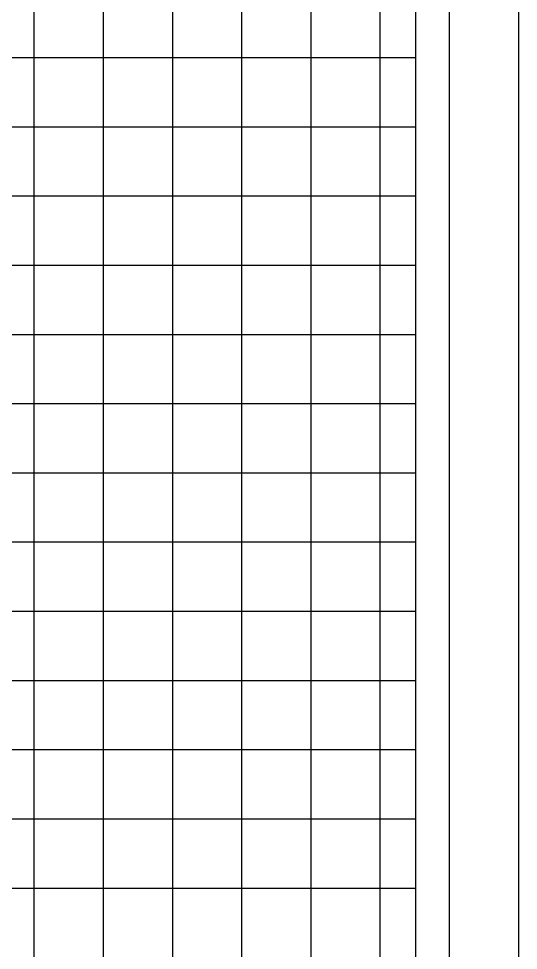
# Model space of a CAD drawing. Header units: centimetres. Extents: x -3207095 to 15275363, y -32656 to 4798027.
# Drawn here: x 705741.6 to 705789.9, y 4438478.3 to 4438568.4 of the extents above; entities that cross this region are included whole.
import ezdxf

# ---------------------------------------------------------------- set-up
doc = ezdxf.new("R2010")
doc.units = ezdxf.units.CM
doc.layers.add('a_duvar_alcipan', color=2, linetype='Continuous')
doc.layers.add('a_seramik', color=241, linetype='Continuous')

msp = doc.modelspace()

# ---------------------------------------------------------------- linework, layer by layer
at = {"layer": 'a_duvar_alcipan'}
msp.add_line((705783.227, 4438780.172), (705783.227, 4437997.052), dxfattribs=at)
at = {"layer": 'a_duvar_alcipan', "color": 1}
msp.add_line((705789.921, 4438780.172), (705789.921, 4437997.052), dxfattribs=at)
at = {"layer": 'a_seramik'}
msp.add_line((705780.015, 4438015.793), (705780.015, 4438688.474), dxfattribs=at)
at = {"layer": 'a_seramik', "color": 253}
for p, q in [((705743.067, 4438685.127), (705743.067, 4438015.793)), ((705749.761, 4438685.127), (705749.761, 4438015.793)), ((705756.454, 4438685.127), (705756.454, 4438015.793)), ((705763.147, 4438685.127), (705763.147, 4438015.793)), ((705769.841, 4438685.127), (705769.841, 4438015.793)), ((705776.534, 4438685.127), (705776.534, 4438015.793)), ((705673.393, 4438564.647), (705780.015, 4438564.647)), ((705542.267, 4438557.954), (705780.015, 4438557.954)), ((705542.267, 4438551.26), (705780.015, 4438551.26)), ((705542.267, 4438544.567), (705780.015, 4438544.567)), ((705542.267, 4438537.874), (705780.015, 4438537.874)), ((705542.267, 4438531.18), (705780.015, 4438531.18)), ((705542.267, 4438524.487), (705780.015, 4438524.487)), ((705542.267, 4438517.794), (705780.015, 4438517.794)), ((705663.889, 4438511.1), (705780.015, 4438511.1)), ((705664.488, 4438504.407), (705780.015, 4438504.407)), ((705665.318, 4438497.714), (705780.015, 4438497.714)), ((705665.318, 4438491.02), (705780.015, 4438491.02)), ((705664.488, 4438484.327), (705780.015, 4438484.327))]:
    msp.add_line(p, q, dxfattribs=at)

doc.saveas('drawing.dxf')
